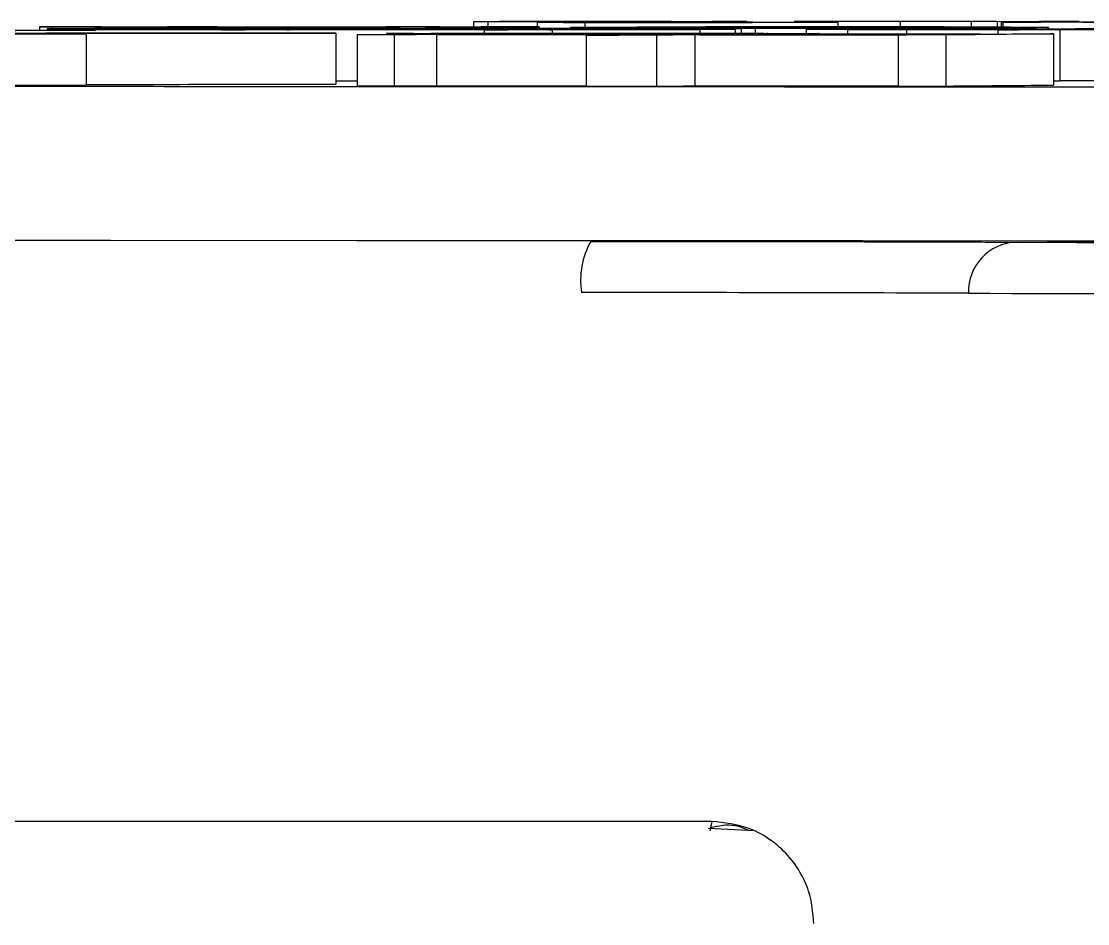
# Model space of a CAD drawing. Header units: millimetres. Extents: x 2063 to 4500, y 825 to 2548.
# Drawn here: x 3189.3 to 3210.17, y 1617.96 to 1635.62 of the extents above; entities that cross this region are included whole.
import ezdxf

# ---------------------------------------------------------------- set-up
doc = ezdxf.new("R2010")
doc.units = ezdxf.units.MM

msp = doc.modelspace()

# ---------------------------------------------------------------- linework, layer by layer
at = {"color": 7, "linetype": 'Continuous', "lineweight": 25}
for p, q in [((3189.648, 1635.512), (3189.648, 1635.513)), ((3189.648, 1635.513), (3193.127, 1635.513)), ((3189.891, 1635.512), (3189.648, 1635.512)), ((3189.648, 1635.512), (3189.648, 1635.446)), ((3189.802, 1635.471), (3189.802, 1635.471)), ((3189.802, 1635.471), (3189.802, 1635.445)), ((3189.891, 1635.512), (3189.891, 1635.445)), ((3191.304, 1635.463), (3189.975, 1635.466)), ((3189.975, 1635.466), (3194.714, 1635.466)), ((3189.975, 1635.466), (3189.975, 1635.445)), ((3191.593, 1635.453), (3190.495, 1635.455)), ((3190.495, 1635.455), (3193.674, 1635.455)), ((3190.495, 1635.455), (3190.495, 1635.443)), ((3191.94, 1635.475), (3190.726, 1635.478)), ((3190.726, 1635.478), (3200.724, 1635.478)), ((3193.933, 1635.483), (3190.862, 1635.51)), ((3190.862, 1635.51), (3190.862, 1635.478)), ((3192.287, 1635.465), (3191.304, 1635.463)), ((3191.304, 1635.463), (3191.304, 1635.455)), ((3192.344, 1635.454), (3191.593, 1635.453)), ((3192.807, 1635.477), (3191.94, 1635.475)), ((3192.237, 1635.51), (3193.043, 1635.502)), ((3193.674, 1635.465), (3192.287, 1635.465)), ((3192.287, 1635.465), (3192.287, 1635.455)), ((3193.674, 1635.454), (3192.344, 1635.454)), ((3193.127, 1635.512), (3192.804, 1635.512)), ((3192.804, 1635.512), (3192.804, 1635.504)), ((3196.448, 1635.477), (3192.807, 1635.477)), ((3192.807, 1635.477), (3192.807, 1635.466)), ((3193.043, 1635.502), (3196.678, 1635.502)), ((3193.124, 1635.501), (3194.74, 1635.486)), ((3196.517, 1635.501), (3193.124, 1635.501)), ((3193.127, 1635.513), (3193.127, 1635.512)), ((3193.127, 1635.512), (3193.127, 1635.502)), ((3194.194, 1635.471), (3193.153, 1635.473)), ((3193.153, 1635.473), (3196.448, 1635.473)), ((3193.211, 1635.452), (3193.674, 1635.453)), ((3194.54, 1635.45), (3193.211, 1635.452)), ((3193.674, 1635.455), (3193.674, 1635.465)), ((3193.674, 1635.453), (3193.674, 1635.454)), ((3195.144, 1635.483), (3193.933, 1635.483)), ((3193.933, 1635.483), (3193.933, 1635.478)), ((3194.887, 1635.472), (3194.194, 1635.471)), ((3198.817, 1635.465), (3194.483, 1635.465)), ((3194.483, 1635.465), (3194.483, 1635.463)), ((3194.483, 1635.463), (3198.817, 1635.463)), ((3198.817, 1635.462), (3194.483, 1635.462)), ((3194.483, 1635.462), (3194.483, 1635.459)), ((3194.483, 1635.459), (3198.817, 1635.459)), ((3198.817, 1635.458), (3194.483, 1635.458)), ((3194.483, 1635.458), (3194.483, 1635.455)), ((3194.483, 1635.455), (3198.817, 1635.455)), ((3198.817, 1635.454), (3194.483, 1635.454)), ((3194.74, 1635.486), (3194.82, 1635.486)), ((3194.82, 1635.486), (3196.517, 1635.501)), ((3196.448, 1635.472), (3194.887, 1635.472)), ((3194.887, 1635.472), (3194.887, 1635.463)), ((3195.061, 1635.466), (3198.181, 1635.466)), ((3198.296, 1635.51), (3195.144, 1635.483)), ((3195.144, 1635.483), (3195.144, 1635.478)), ((3195.927, 1635.468), (3196.448, 1635.469)), ((3197.257, 1635.467), (3195.927, 1635.468)), ((3195.927, 1635.468), (3195.927, 1635.466)), ((3196.436, 1635.512), (3196.436, 1635.513)), ((3196.436, 1635.513), (3199.429, 1635.513)), ((3196.678, 1635.512), (3196.436, 1635.512)), ((3196.436, 1635.512), (3196.436, 1635.502)), ((3196.448, 1635.473), (3196.448, 1635.477)), ((3196.448, 1635.469), (3196.448, 1635.472)), ((3196.678, 1635.512), (3196.678, 1635.502)), ((3196.678, 1635.502), (3197.406, 1635.509)), ((3202.631, 1635.477), (3197.199, 1635.477)), ((3197.199, 1635.477), (3197.199, 1635.473)), ((3197.199, 1635.473), (3199.164, 1635.473)), ((3200.262, 1635.472), (3197.199, 1635.472)), ((3197.257, 1635.467), (3197.257, 1635.466)), ((3198.148, 1635.609), (3198.271, 1635.613)), ((3198.423, 1635.609), (3198.148, 1635.609)), ((3198.148, 1635.609), (3198.148, 1635.513)), ((3198.271, 1635.613), (3203.428, 1635.616)), ((3198.296, 1635.51), (3198.296, 1635.478)), ((3198.355, 1635.452), (3198.817, 1635.453)), ((3199.684, 1635.451), (3198.355, 1635.452)), ((3198.355, 1635.452), (3198.355, 1635.373)), ((3198.423, 1635.609), (3198.423, 1635.513)), ((3198.817, 1635.463), (3198.817, 1635.465)), ((3198.817, 1635.459), (3198.817, 1635.462)), ((3198.817, 1635.455), (3198.817, 1635.458)), ((3198.817, 1635.453), (3198.817, 1635.454)), ((3199.164, 1635.473), (3199.799, 1635.473)), ((3199.429, 1635.512), (3199.186, 1635.512)), ((3199.186, 1635.512), (3199.186, 1635.478)), ((3199.222, 1635.466), (3201.36, 1635.466)), ((3199.39, 1635.598), (3199.62, 1635.599)), ((3200.323, 1635.595), (3199.39, 1635.598)), ((3199.39, 1635.598), (3199.39, 1635.513)), ((3199.429, 1635.513), (3199.429, 1635.512)), ((3199.429, 1635.512), (3199.429, 1635.478)), ((3203.267, 1635.465), (3199.626, 1635.465)), ((3199.626, 1635.465), (3199.626, 1635.455)), ((3199.626, 1635.455), (3201.475, 1635.455)), ((3202.573, 1635.454), (3199.626, 1635.454)), ((3199.684, 1635.451), (3199.684, 1635.382)), ((3199.799, 1635.473), (3200.262, 1635.472)), ((3200.475, 1635.601), (3199.82, 1635.607)), ((3199.82, 1635.607), (3200.122, 1635.607)), ((3200.052, 1635.5), (3200.052, 1635.501)), ((3200.052, 1635.501), (3200.457, 1635.501)), ((3204.146, 1635.5), (3200.052, 1635.5)), ((3200.052, 1635.5), (3200.052, 1635.478)), ((3200.122, 1635.607), (3200.167, 1635.607)), ((3201.473, 1635.614), (3200.159, 1635.614)), ((3200.159, 1635.614), (3200.159, 1635.607)), ((3205.279, 1635.597), (3200.323, 1635.595)), ((3200.323, 1635.595), (3200.323, 1635.501)), ((3200.777, 1635.601), (3200.475, 1635.601)), ((3200.712, 1635.602), (3200.777, 1635.601)), ((3201.347, 1635.503), (3201.347, 1635.512)), ((3201.985, 1635.483), (3201.347, 1635.491)), ((3201.347, 1635.491), (3201.832, 1635.491)), ((3201.347, 1635.466), (3201.347, 1635.491)), ((3201.384, 1635.605), (3202.85, 1635.606)), ((3202.916, 1635.605), (3201.45, 1635.604)), ((3201.473, 1635.614), (3201.473, 1635.605)), ((3201.475, 1635.455), (3202.111, 1635.455)), ((3201.823, 1635.596), (3203.239, 1635.597)), ((3202.85, 1635.606), (3202.016, 1635.614)), ((3202.016, 1635.614), (3202.016, 1635.605)), ((3202.111, 1635.478), (3202.631, 1635.477)), ((3202.111, 1635.455), (3202.573, 1635.454)), ((3202.573, 1635.454), (3202.573, 1635.38)), ((3202.689, 1635.509), (3202.689, 1635.503)), ((3202.747, 1635.466), (3203.267, 1635.465)), ((3202.825, 1635.614), (3204.414, 1635.599)), ((3202.863, 1635.484), (3202.863, 1635.466)), ((3203.605, 1635.598), (3202.916, 1635.605)), ((3202.916, 1635.605), (3202.916, 1635.597)), ((3203.495, 1635.615), (3203.193, 1635.615)), ((3203.193, 1635.615), (3203.193, 1635.61)), ((3203.267, 1635.465), (3203.267, 1635.38)), ((3203.325, 1635.474), (3203.382, 1635.474)), ((3203.382, 1635.474), (3203.382, 1635.38)), ((3203.428, 1635.616), (3203.495, 1635.615)), ((3203.495, 1635.615), (3203.495, 1635.607)), ((3203.66, 1635.501), (3204.146, 1635.501)), ((3203.66, 1635.483), (3203.66, 1635.38)), ((3204.146, 1635.501), (3204.146, 1635.5)), ((3204.422, 1635.612), (3204.654, 1635.616)), ((3204.692, 1635.612), (3204.422, 1635.612)), ((3204.654, 1635.616), (3209.961, 1635.618)), ((3205.579, 1635.461), (3204.654, 1635.463)), ((3204.654, 1635.463), (3208.873, 1635.463)), ((3204.654, 1635.463), (3204.654, 1635.369)), ((3204.724, 1635.512), (3204.724, 1635.463)), ((3204.775, 1635.483), (3204.775, 1635.463)), ((3204.96, 1635.598), (3205.212, 1635.598)), ((3205.174, 1635.466), (3205.579, 1635.467)), ((3205.983, 1635.465), (3205.174, 1635.466)), ((3205.174, 1635.466), (3205.174, 1635.463)), ((3205.212, 1635.598), (3205.279, 1635.597)), ((3205.279, 1635.597), (3205.279, 1635.467)), ((3205.463, 1635.454), (3205.925, 1635.455)), ((3206.619, 1635.453), (3205.463, 1635.454)), ((3205.463, 1635.454), (3205.463, 1635.369)), ((3205.576, 1635.476), (3205.576, 1635.467)), ((3205.579, 1635.467), (3205.579, 1635.476)), ((3206.272, 1635.462), (3205.579, 1635.461)), ((3205.579, 1635.461), (3205.579, 1635.455)), ((3205.867, 1635.46), (3206.619, 1635.46)), ((3205.867, 1635.46), (3205.867, 1635.455)), ((3205.925, 1635.455), (3205.923, 1635.456)), ((3206.388, 1635.466), (3205.983, 1635.465)), ((3205.983, 1635.465), (3205.983, 1635.463)), ((3213.265, 1635.462), (3206.272, 1635.462)), ((3206.272, 1635.462), (3206.272, 1635.46)), ((3206.33, 1635.476), (3206.33, 1635.467)), ((3206.33, 1635.467), (3207.832, 1635.467)), ((3209.971, 1635.466), (3206.388, 1635.466)), ((3206.388, 1635.466), (3206.388, 1635.463)), ((3207.884, 1635.616), (3206.493, 1635.616)), ((3206.493, 1635.616), (3206.493, 1635.479)), ((3206.619, 1635.46), (3206.619, 1635.459)), ((3208.815, 1635.459), (3206.619, 1635.459)), ((3206.619, 1635.459), (3206.619, 1635.453)), ((3206.619, 1635.459), (3211.473, 1635.459)), ((3206.619, 1635.453), (3206.619, 1635.368)), ((3207.832, 1635.477), (3207.832, 1635.477)), ((3207.832, 1635.477), (3207.832, 1635.475)), ((3207.832, 1635.475), (3208.526, 1635.476)), ((3207.832, 1635.467), (3207.832, 1635.475)), ((3207.884, 1635.616), (3207.884, 1635.475)), ((3209.248, 1635.6), (3208.397, 1635.616)), ((3208.397, 1635.616), (3208.397, 1635.476)), ((3208.41, 1635.452), (3208.815, 1635.453)), ((3209.624, 1635.451), (3208.41, 1635.452)), ((3208.41, 1635.452), (3208.41, 1635.369)), ((3208.508, 1635.598), (3208.472, 1635.599)), ((3208.472, 1635.599), (3208.832, 1635.599)), ((3208.472, 1635.599), (3208.472, 1635.476)), ((3210.93, 1635.599), (3208.508, 1635.598)), ((3208.508, 1635.598), (3208.508, 1635.476)), ((3208.526, 1635.476), (3208.526, 1635.467)), ((3208.526, 1635.467), (3209.913, 1635.467)), ((3208.815, 1635.453), (3208.815, 1635.459)), ((3209.221, 1635.616), (3210.073, 1635.6)), ((3209.402, 1635.498), (3209.402, 1635.467)), ((3211.589, 1635.459), (3209.566, 1635.459)), ((3209.624, 1635.451), (3209.624, 1634.451)), ((3209.997, 1635.617), (3209.637, 1635.617)), ((3209.637, 1635.617), (3209.637, 1635.608)), ((3209.913, 1635.476), (3210.606, 1635.477)), ((3209.913, 1635.467), (3209.913, 1635.476)), ((3209.961, 1635.618), (3209.997, 1635.617)), ((3210.26, 1635.466), (3209.971, 1635.463)), ((3209.971, 1635.463), (3211.358, 1635.463)), ((3209.997, 1635.617), (3209.997, 1635.601)), ((3190.563, 1635.369), (3186.495, 1635.376)), ((3190.419, 1635.371), (3190.563, 1635.369)), ((3190.563, 1635.369), (3190.563, 1634.369)), ((3195.405, 1635.386), (3195.454, 1635.385)), ((3195.454, 1635.385), (3195.454, 1634.385)), ((3195.866, 1635.358), (3196.582, 1635.359)), ((3196.595, 1635.355), (3195.866, 1635.358)), ((3195.866, 1635.358), (3195.866, 1634.358)), ((3196.441, 1635.381), (3196.441, 1635.359)), ((3197.422, 1635.357), (3196.595, 1635.355)), ((3196.595, 1635.355), (3196.595, 1634.355)), ((3197.009, 1635.374), (3196.672, 1635.374)), ((3201.537, 1635.355), (3197.422, 1635.357)), ((3197.422, 1635.357), (3197.422, 1634.357)), ((3198.113, 1635.364), (3197.448, 1635.357)), ((3197.448, 1635.357), (3201.63, 1635.355)), ((3198.057, 1635.373), (3199.177, 1635.374)), ((3202.295, 1635.362), (3198.113, 1635.364)), ((3198.113, 1635.357), (3198.113, 1635.364)), ((3198.899, 1635.371), (3198.206, 1635.365)), ((3198.206, 1635.365), (3202.387, 1635.362)), ((3198.491, 1635.382), (3203.751, 1635.38)), ((3203.23, 1635.378), (3198.576, 1635.381)), ((3198.576, 1635.381), (3198.576, 1635.373)), ((3203.081, 1635.369), (3198.899, 1635.371)), ((3198.899, 1635.364), (3198.899, 1635.371)), ((3199.177, 1635.374), (3198.992, 1635.372)), ((3198.992, 1635.372), (3203.173, 1635.37)), ((3199.177, 1635.374), (3199.177, 1635.372)), ((3200.348, 1635.349), (3200.998, 1635.35)), ((3201.727, 1635.346), (3200.348, 1635.349)), ((3200.348, 1635.349), (3200.348, 1634.349)), ((3200.998, 1635.35), (3201.537, 1635.355)), ((3201.63, 1635.355), (3202.295, 1635.362)), ((3201.727, 1635.346), (3201.727, 1634.346)), ((3202.387, 1635.362), (3203.081, 1635.369)), ((3206.458, 1635.352), (3202.48, 1635.354)), ((3202.48, 1635.354), (3202.48, 1634.354)), ((3203.237, 1635.361), (3202.572, 1635.355)), ((3202.572, 1635.355), (3206.618, 1635.353)), ((3203.173, 1635.37), (3203.869, 1635.376)), ((3203.23, 1635.378), (3203.23, 1635.37)), ((3207.283, 1635.359), (3203.237, 1635.361)), ((3203.237, 1635.355), (3203.237, 1635.361)), ((3204.023, 1635.369), (3203.33, 1635.362)), ((3203.33, 1635.362), (3207.375, 1635.36)), ((3208.069, 1635.367), (3204.023, 1635.369)), ((3204.023, 1635.362), (3204.023, 1635.369)), ((3204.858, 1635.376), (3204.116, 1635.369)), ((3204.116, 1635.369), (3208.161, 1635.367)), ((3204.858, 1635.376), (3204.858, 1635.369)), ((3204.914, 1635.369), (3204.914, 1635.377)), ((3207.398, 1635.35), (3206.458, 1635.352)), ((3206.458, 1635.352), (3206.458, 1634.352)), ((3206.618, 1635.353), (3207.283, 1635.359)), ((3207.375, 1635.36), (3208.069, 1635.367)), ((3207.398, 1634.35), (3207.398, 1635.35)), ((3208.161, 1635.367), (3208.38, 1635.369)), ((3208.38, 1635.369), (3209.499, 1635.37)), ((3209.499, 1635.37), (3209.499, 1634.37)), ((3195.454, 1634.454), (3195.866, 1634.454)), ((3209.499, 1634.451), (3209.624, 1634.451)), ((3209.624, 1634.459), (3211.184, 1634.459)), ((3186.495, 1634.376), (3190.563, 1634.369)), ((3195.866, 1634.358), (3196.595, 1634.355)), ((3196.595, 1634.355), (3197.422, 1634.357)), ((3197.422, 1634.357), (3200.348, 1634.355)), ((3200.348, 1634.349), (3201.727, 1634.346)), ((3202.48, 1634.354), (3206.458, 1634.352)), ((3206.458, 1634.352), (3207.398, 1634.35)), ((3202.809, 1619.959), (3169.808, 1619.959)), ((3203.64, 1619.778), (3202.736, 1619.824)), ((3202.807, 1619.959), (3202.768, 1619.776))]:
    msp.add_line(p, q, dxfattribs=at)
at = {"color": 7, "linetype": 'Continuous', "lineweight": 25, "flags": 128}
for points in [[(3190.75, 1635.44), (3190.565, 1635.437), (3190.026, 1635.435), (3189.187, 1635.433), (3188.13, 1635.432), (3186.958, 1635.432), (3185.786, 1635.432), (3184.729, 1635.433), (3183.89, 1635.435), (3183.352, 1635.437), (3183.166, 1635.44), (3183.352, 1635.442), (3183.89, 1635.445), (3184.729, 1635.447), (3185.786, 1635.448), (3186.958, 1635.448), (3188.13, 1635.448), (3189.187, 1635.447), (3190.026, 1635.445), (3190.565, 1635.442), (3190.75, 1635.44)], [(3189.93, 1635.44), (3189.75, 1635.438), (3189.234, 1635.436), (3188.444, 1635.434), (3187.474, 1635.434), (3186.442, 1635.434), (3185.473, 1635.434), (3184.682, 1635.436), (3184.166, 1635.438), (3183.987, 1635.44), (3184.166, 1635.442), (3184.682, 1635.444), (3185.473, 1635.445), (3186.442, 1635.446), (3187.474, 1635.446), (3188.444, 1635.445), (3189.234, 1635.444), (3189.75, 1635.442), (3189.93, 1635.44)], [(3148.396, 1631.42), (3150.47, 1631.41), (3152.864, 1631.4), (3155.565, 1631.391), (3158.56, 1631.382), (3161.834, 1631.374), (3165.371, 1631.367), (3169.153, 1631.359), (3173.161, 1631.353), (3177.376, 1631.347), (3181.776, 1631.342), (3186.339, 1631.337), (3191.043, 1631.333), (3195.865, 1631.33), (3200.779, 1631.327), (3205.762, 1631.326), (3210.789, 1631.325), (3215.835, 1631.325), (3220.875, 1631.325), (3225.883, 1631.327), (3230.835, 1631.329), (3235.706, 1631.331)], [(3209.373, 1631.301), (3209.55, 1631.304), (3210.07, 1631.307), (3210.896, 1631.309)], [(3210.896, 1631.293), (3210.07, 1631.296), (3209.55, 1631.298), (3209.373, 1631.301)]]:
    msp.add_lwpolyline(points, dxfattribs=at)
at = {"color": 7, "linetype": 'Continuous', "lineweight": 25}
for centre, radius, start, end in [((3201.803, 1630.551), 1.561, 150.8519, 188.9032), ((3208.803, 1630.326), 0.971, 92.0036, 181.8174), ((3200.7, -244.776), 1875.085, 89.782038, 90.013422), ((3214.573, 3622.599), 1992.314, 269.806162, 270.193839)]:
    msp.add_arc(centre, radius, start, end, dxfattribs=at)
for points, knots in [([(3189.802, 1635.471), (3189.927, 1635.472), (3190.178, 1635.472), (3190.494, 1635.472), (3190.719, 1635.472), (3190.812, 1635.473), (3190.837, 1635.473), (3190.842, 1635.473)], [0, 0, 0, 0, 0.282135, 0.566109, 0.757606, 0.950164, 1, 1, 1, 1]), ([(3194.714, 1635.466), (3194.225, 1635.467), (3193.112, 1635.469), (3191.274, 1635.471), (3190.111, 1635.471), (3189.802, 1635.471)], [0, 0, 0, 0, 0.364385, 0.830851, 1, 1, 1, 1]), ([(3190.862, 1635.51), (3190.82, 1635.51), (3190.736, 1635.511), (3190.55, 1635.511), (3190.29, 1635.512), (3190.063, 1635.512), (3189.929, 1635.512), (3189.891, 1635.512)], [0, 0, 0, 0, 0.25387, 0.509596, 0.715202, 0.920342, 1, 1, 1, 1]), ([(3190.842, 1635.473), (3191.453, 1635.472), (3192.678, 1635.471), (3194.185, 1635.469), (3194.803, 1635.467), (3195.061, 1635.466)], [0, 0, 0, 0, 0.367157, 0.736287, 1, 1, 1, 1]), ([(3192.804, 1635.512), (3192.717, 1635.512), (3192.576, 1635.512), (3192.408, 1635.512), (3192.3, 1635.512), (3192.227, 1635.512), (3192.176, 1635.511), (3192.164, 1635.511), (3192.156, 1635.511)], [0, 0, 0, 0, 0.25713, 0.418126, 0.515419, 0.613557, 0.771961, 1, 1, 1, 1]), ([(3192.156, 1635.511), (3192.158, 1635.511), (3192.16, 1635.51), (3192.176, 1635.51), (3192.213, 1635.51), (3192.237, 1635.51)], [0, 0, 0, 0, 0.25103, 0.502225, 1, 1, 1, 1]), ([(3194.483, 1635.454), (3194.484, 1635.454), (3194.486, 1635.453), (3194.499, 1635.452), (3194.524, 1635.451), (3194.54, 1635.45)], [0, 0, 0, 0, 0.2708249, 0.5416574, 1, 1, 1, 1]), ([(3197.487, 1635.51), (3197.479, 1635.51), (3197.464, 1635.511), (3197.386, 1635.511), (3197.289, 1635.512), (3197.135, 1635.512), (3196.925, 1635.512), (3196.764, 1635.512), (3196.678, 1635.512)], [0, 0, 0, 0, 0.284135, 0.450473, 0.560568, 0.671794, 0.825494, 1, 1, 1, 1]), ([(3197.199, 1635.472), (3197.201, 1635.471), (3197.204, 1635.47), (3197.221, 1635.468), (3197.245, 1635.467), (3197.257, 1635.467)], [0, 0, 0, 0, 0.39313, 0.696516, 1, 1, 1, 1]), ([(3197.406, 1635.509), (3197.417, 1635.509), (3197.438, 1635.509), (3197.471, 1635.509), (3197.481, 1635.51), (3197.487, 1635.51)], [0, 0, 0, 0, 0.25022, 0.500508, 1, 1, 1, 1]), ([(3198.181, 1635.466), (3198.583, 1635.467), (3199.591, 1635.47), (3201.477, 1635.473), (3202.878, 1635.474), (3203.325, 1635.474)], [0, 0, 0, 0, 0.3105248, 0.7800713, 1, 1, 1, 1]), ([(3199.186, 1635.512), (3199.063, 1635.512), (3198.853, 1635.512), (3198.597, 1635.512), (3198.412, 1635.511), (3198.337, 1635.511), (3198.305, 1635.51), (3198.296, 1635.51)], [0, 0, 0, 0, 0.268165, 0.456817, 0.645375, 0.906381, 1, 1, 1, 1]), ([(3200.159, 1635.614), (3199.868, 1635.613), (3199.368, 1635.613), (3198.852, 1635.612), (3198.541, 1635.611), (3198.466, 1635.609), (3198.423, 1635.609)], [0, 0, 0, 0, 0.295552, 0.509146, 0.721996, 1, 1, 1, 1]), ([(3203.382, 1635.474), (3202.786, 1635.473), (3201.755, 1635.472), (3200.292, 1635.469), (3199.617, 1635.467), (3199.222, 1635.466)], [0, 0, 0, 0, 0.36202, 0.6263638, 1, 1, 1, 1]), ([(3199.62, 1635.599), (3199.809, 1635.598), (3200.189, 1635.597), (3200.829, 1635.597), (3201.416, 1635.596), (3201.713, 1635.596), (3201.823, 1635.596)], [0, 0, 0, 0, 0.324948, 0.652823, 0.870839, 1, 1, 1, 1]), ([(3199.626, 1635.454), (3199.628, 1635.454), (3199.63, 1635.453), (3199.645, 1635.452), (3199.669, 1635.451), (3199.684, 1635.451)], [0, 0, 0, 0, 0.279578, 0.559168, 1, 1, 1, 1]), ([(3200.167, 1635.607), (3200.22, 1635.606), (3200.3, 1635.606), (3200.542, 1635.605), (3200.782, 1635.605), (3201.077, 1635.605), (3201.272, 1635.605), (3201.384, 1635.605)], [0, 0, 0, 0, 0.333895, 0.499037, 0.66578, 0.808284, 1, 1, 1, 1]), ([(3200.457, 1635.501), (3200.59, 1635.501), (3200.814, 1635.501), (3201.081, 1635.501), (3201.252, 1635.502), (3201.337, 1635.502), (3201.344, 1635.503), (3201.347, 1635.503)], [0, 0, 0, 0, 0.277602, 0.465557, 0.653489, 0.849158, 1, 1, 1, 1]), ([(3201.45, 1635.604), (3201.318, 1635.604), (3201.106, 1635.604), (3200.856, 1635.604), (3200.721, 1635.603), (3200.653, 1635.602), (3200.675, 1635.602), (3200.707, 1635.602), (3200.712, 1635.602)], [0, 0, 0, 0, 0.2467259, 0.3998867, 0.5540311, 0.6957626, 0.9510683, 1, 1, 1, 1]), ([(3200.724, 1635.478), (3200.891, 1635.478), (3201.207, 1635.478), (3201.672, 1635.478), (3201.964, 1635.478), (3202.111, 1635.478)], [0, 0, 0, 0, 0.35686, 0.67714, 1, 1, 1, 1]), ([(3201.347, 1635.512), (3201.391, 1635.511), (3201.479, 1635.511), (3201.641, 1635.511), (3201.791, 1635.511), (3201.89, 1635.511), (3201.91, 1635.511)], [0, 0, 0, 0, 0.252541, 0.505388, 0.89895, 1, 1, 1, 1]), ([(3201.36, 1635.466), (3201.527, 1635.466), (3201.843, 1635.466), (3202.308, 1635.466), (3202.6, 1635.466), (3202.747, 1635.466)], [0, 0, 0, 0, 0.35686, 0.67714, 1, 1, 1, 1]), ([(3202.016, 1635.614), (3201.997, 1635.614), (3201.966, 1635.614), (3201.866, 1635.614), (3201.747, 1635.614), (3201.611, 1635.614), (3201.515, 1635.614), (3201.473, 1635.614)], [0, 0, 0, 0, 0.271137, 0.427796, 0.584166, 0.818016, 1, 1, 1, 1]), ([(3201.832, 1635.491), (3202.04, 1635.49), (3202.343, 1635.488), (3203.117, 1635.485), (3203.909, 1635.484), (3204.525, 1635.484), (3204.826, 1635.484)], [0, 0, 0, 0, 0.421189, 0.615596, 0.812628, 1, 1, 1, 1]), ([(3201.91, 1635.511), (3201.981, 1635.511), (3202.145, 1635.511), (3202.378, 1635.511), (3202.501, 1635.512), (3202.555, 1635.512)], [0, 0, 0, 0, 0.301306, 0.696717, 1, 1, 1, 1]), ([(3202.863, 1635.484), (3202.733, 1635.484), (3202.478, 1635.484), (3202.173, 1635.483), (3202.045, 1635.483), (3201.985, 1635.483)], [0, 0, 0, 0, 0.3565311, 0.6963223, 1, 1, 1, 1]), ([(3202.555, 1635.512), (3202.834, 1635.512), (3203.407, 1635.513), (3204.202, 1635.513), (3204.643, 1635.513), (3204.73, 1635.513)], [0, 0, 0, 0, 0.432658, 0.887677, 1, 1, 1, 1]), ([(3204.724, 1635.512), (3204.385, 1635.512), (3203.872, 1635.512), (3203.254, 1635.511), (3202.895, 1635.51), (3202.741, 1635.51), (3202.703, 1635.509), (3202.689, 1635.509)], [0, 0, 0, 0, 0.362877, 0.547963, 0.734409, 0.906428, 1, 1, 1, 1]), ([(3202.689, 1635.503), (3202.696, 1635.503), (3202.707, 1635.502), (3202.843, 1635.502), (3203.042, 1635.501), (3203.328, 1635.501), (3203.544, 1635.501), (3203.66, 1635.501)], [0, 0, 0, 0, 0.2578562, 0.4223337, 0.5883002, 0.7795784, 1, 1, 1, 1]), ([(3203.193, 1635.615), (3203.103, 1635.615), (3202.978, 1635.615), (3202.856, 1635.615), (3202.808, 1635.614), (3202.804, 1635.614), (3202.82, 1635.614), (3202.825, 1635.614)], [0, 0, 0, 0, 0.37884, 0.527566, 0.676229, 0.889817, 1, 1, 1, 1]), ([(3203.66, 1635.483), (3203.595, 1635.484), (3203.465, 1635.484), (3203.205, 1635.484), (3203, 1635.484), (3202.863, 1635.484)], [0, 0, 0, 0, 0.251708, 0.503436, 1, 1, 1, 1]), ([(3203.239, 1635.597), (3203.317, 1635.597), (3203.435, 1635.597), (3203.556, 1635.597), (3203.613, 1635.598), (3203.624, 1635.598), (3203.611, 1635.598), (3203.605, 1635.598)], [0, 0, 0, 0, 0.339866, 0.516986, 0.694619, 0.862206, 1, 1, 1, 1]), ([(3204.775, 1635.483), (3204.637, 1635.483), (3204.376, 1635.483), (3204.004, 1635.483), (3203.775, 1635.483), (3203.66, 1635.483)], [0, 0, 0, 0, 0.356459, 0.6762528, 1, 1, 1, 1]), ([(3204.414, 1635.599), (3204.43, 1635.598), (3204.455, 1635.598), (3204.536, 1635.598), (3204.634, 1635.598), (3204.782, 1635.598), (3204.891, 1635.598), (3204.96, 1635.598)], [0, 0, 0, 0, 0.243865, 0.391737, 0.541046, 0.710969, 1, 1, 1, 1]), ([(3206.493, 1635.616), (3206.246, 1635.616), (3205.77, 1635.616), (3205.222, 1635.615), (3204.853, 1635.613), (3204.751, 1635.612), (3204.692, 1635.612)], [0, 0, 0, 0, 0.254501, 0.491089, 0.704746, 1, 1, 1, 1]), ([(3208.059, 1635.498), (3208.03, 1635.5), (3207.971, 1635.503), (3207.516, 1635.506), (3206.982, 1635.509), (3206.285, 1635.511), (3205.526, 1635.512), (3204.979, 1635.512), (3204.724, 1635.512)], [0, 0, 0, 0, 0.254742, 0.50973, 0.682774, 0.792634, 0.903219, 1, 1, 1, 1]), ([(3204.73, 1635.513), (3205.317, 1635.513), (3206.309, 1635.513), (3207.483, 1635.511), (3208.518, 1635.508), (3209.253, 1635.504), (3209.356, 1635.5), (3209.402, 1635.498)], [0, 0, 0, 0, 0.187422, 0.316972, 0.445984, 0.752119, 1, 1, 1, 1]), ([(3209.402, 1635.498), (3209.373, 1635.497), (3209.3, 1635.493), (3208.546, 1635.489), (3207.395, 1635.485), (3206.317, 1635.483), (3205.395, 1635.483), (3204.878, 1635.483), (3204.775, 1635.483)], [0, 0, 0, 0, 0.211208, 0.543916, 0.70607, 0.836311, 0.967456, 1, 1, 1, 1]), ([(3204.826, 1635.484), (3205.064, 1635.484), (3205.537, 1635.484), (3206.287, 1635.485), (3207.093, 1635.487), (3207.731, 1635.491), (3208.018, 1635.495), (3208.045, 1635.497), (3208.059, 1635.498)], [0, 0, 0, 0, 0.087728, 0.173959, 0.328461, 0.554861, 0.777023, 1, 1, 1, 1]), ([(3205.579, 1635.476), (3205.581, 1635.476), (3205.586, 1635.477), (3205.767, 1635.478), (3206.085, 1635.479), (3206.383, 1635.479), (3206.561, 1635.479)], [0, 0, 0, 0, 0.273904, 0.481798, 0.689877, 1, 1, 1, 1]), ([(3205.915, 1635.457), (3205.911, 1635.458), (3205.903, 1635.459), (3205.879, 1635.459), (3205.867, 1635.46)], [0, 0, 0, 0, 0.499804, 1, 1, 1, 1]), ([(3207.832, 1635.477), (3207.666, 1635.477), (3207.336, 1635.477), (3206.951, 1635.477), (3206.677, 1635.477), (3206.536, 1635.477), (3206.433, 1635.477), (3206.372, 1635.476), (3206.336, 1635.476), (3206.332, 1635.476), (3206.33, 1635.476)], [0, 0, 0, 0, 0.291265, 0.577908, 0.673859, 0.770575, 0.821169, 0.872133, 0.929983, 1, 1, 1, 1]), ([(3206.561, 1635.479), (3206.596, 1635.479), (3206.661, 1635.478), (3206.96, 1635.478), (3207.357, 1635.477), (3207.678, 1635.477), (3207.832, 1635.477)], [0, 0, 0, 0, 0.215567, 0.407136, 0.716043, 1, 1, 1, 1]), ([(3208.397, 1635.616), (3208.387, 1635.616), (3208.37, 1635.616), (3208.293, 1635.616), (3208.183, 1635.616), (3208.041, 1635.616), (3207.935, 1635.616), (3207.884, 1635.616)], [0, 0, 0, 0, 0.226887, 0.389122, 0.551824, 0.783972, 1, 1, 1, 1]), ([(3208.832, 1635.599), (3208.905, 1635.599), (3209.018, 1635.599), (3209.147, 1635.599), (3209.222, 1635.599), (3209.256, 1635.6), (3209.251, 1635.6), (3209.248, 1635.6)], [0, 0, 0, 0, 0.311431, 0.483158, 0.654996, 0.813001, 1, 1, 1, 1]), ([(3208.873, 1635.463), (3208.996, 1635.463), (3209.241, 1635.464), (3209.616, 1635.465), (3209.831, 1635.466), (3209.971, 1635.466)], [0, 0, 0, 0, 0.259762, 0.519402, 1, 1, 1, 1]), ([(3209.637, 1635.617), (3209.548, 1635.617), (3209.424, 1635.617), (3209.291, 1635.617), (3209.233, 1635.616), (3209.21, 1635.616), (3209.218, 1635.616), (3209.221, 1635.616)], [0, 0, 0, 0, 0.36734, 0.515297, 0.663697, 0.845087, 1, 1, 1, 1]), ([(3209.568, 1635.457), (3209.568, 1635.457), (3209.57, 1635.456), (3209.578, 1635.454), (3209.607, 1635.452), (3209.624, 1635.451)], [0, 0, 0, 0, 0.1670531, 0.5016287, 1, 1, 1, 1]), ([(3210.073, 1635.6), (3210.085, 1635.6), (3210.105, 1635.6), (3210.187, 1635.599), (3210.282, 1635.599), (3210.42, 1635.599), (3210.524, 1635.599), (3210.585, 1635.599)], [0, 0, 0, 0, 0.282665, 0.424863, 0.567605, 0.744514, 1, 1, 1, 1]), ([(3185.891, 1635.378), (3186.314, 1635.379), (3187.381, 1635.382), (3189.603, 1635.385), (3192.544, 1635.386), (3194.453, 1635.386), (3195.405, 1635.386)], [0, 0, 0, 0, 0.185716, 0.467958, 0.734859, 1, 1, 1, 1]), ([(3195.454, 1635.385), (3194.785, 1635.385), (3193.532, 1635.385), (3191.717, 1635.384), (3189.673, 1635.383), (3188.017, 1635.38), (3187.067, 1635.377), (3186.739, 1635.376)], [0, 0, 0, 0, 0.198997, 0.37265, 0.545625, 0.843257, 1, 1, 1, 1]), ([(3188.943, 1635.373), (3189.08, 1635.373), (3189.354, 1635.372), (3189.842, 1635.372), (3190.208, 1635.372), (3190.419, 1635.371)], [0, 0, 0, 0, 0.296385, 0.592978, 1, 1, 1, 1]), ([(3196.441, 1635.381), (3196.605, 1635.382), (3196.883, 1635.382), (3197.47, 1635.383), (3198.001, 1635.383), (3198.349, 1635.383), (3198.491, 1635.382)], [0, 0, 0, 0, 0.312528, 0.530177, 0.809183, 1, 1, 1, 1]), ([(3196.672, 1635.374), (3196.742, 1635.375), (3196.876, 1635.376), (3197.012, 1635.378), (3196.907, 1635.38), (3196.649, 1635.381), (3196.471, 1635.381), (3196.441, 1635.381)], [0, 0, 0, 0, 0.2884014, 0.5546776, 0.7569491, 0.9590558, 1, 1, 1, 1]), ([(3196.582, 1635.359), (3196.731, 1635.36), (3197.028, 1635.363), (3197.537, 1635.368), (3197.863, 1635.371), (3198.057, 1635.373)], [0, 0, 0, 0, 0.289148, 0.578294, 1, 1, 1, 1]), ([(3198.576, 1635.381), (3198.485, 1635.381), (3198.321, 1635.381), (3198.093, 1635.38), (3197.914, 1635.38), (3197.655, 1635.379), (3197.439, 1635.377), (3197.176, 1635.375), (3197.009, 1635.374)], [0, 0, 0, 0, 0.07162, 0.129699, 0.187858, 0.251244, 0.523134, 1, 1, 1, 1]), ([(3202.48, 1635.354), (3202.406, 1635.353), (3202.258, 1635.352), (3202.004, 1635.349), (3201.834, 1635.348), (3201.727, 1635.346)], [0, 0, 0, 0, 0.2727442, 0.5454921, 1, 1, 1, 1]), ([(3203.827, 1635.378), (3203.789, 1635.378), (3203.7, 1635.378), (3203.481, 1635.378), (3203.312, 1635.378), (3203.23, 1635.378)], [0, 0, 0, 0, 0.272877, 0.648333, 1, 1, 1, 1]), ([(3203.751, 1635.38), (3203.946, 1635.38), (3204.27, 1635.38), (3204.65, 1635.379), (3204.859, 1635.378), (3204.939, 1635.377), (3204.889, 1635.377), (3204.858, 1635.376)], [0, 0, 0, 0, 0.2631806, 0.4361155, 0.6100885, 0.7625762, 1, 1, 1, 1]), ([(3203.869, 1635.376), (3203.896, 1635.377), (3203.925, 1635.377), (3203.883, 1635.377), (3203.88, 1635.377)], [0, 0, 0, 0, 0.932699, 1, 1, 1, 1]), ([(3209.499, 1635.37), (3209.334, 1635.369), (3208.864, 1635.365), (3208.142, 1635.358), (3207.646, 1635.353), (3207.398, 1635.35)], [0, 0, 0, 0, 0.212581, 0.606192, 1, 1, 1, 1]), ([(3283.019, 1634.475), (3282.971, 1634.471), (3282.864, 1634.463), (3281.995, 1634.451), (3280.514, 1634.437), (3278.338, 1634.423), (3275.508, 1634.41), (3271.994, 1634.397), (3267.84, 1634.385), (3263.097, 1634.374), (3257.835, 1634.364), (3252.143, 1634.355), (3246.121, 1634.347), (3239.898, 1634.341), (3233.532, 1634.336), (3227.179, 1634.333), (3220.841, 1634.331), (3214.573, 1634.331), (3208.306, 1634.331), (3201.967, 1634.333), (3195.615, 1634.336), (3189.249, 1634.341), (3183.026, 1634.347), (3177.003, 1634.355), (3171.311, 1634.364), (3166.05, 1634.374), (3161.306, 1634.385), (3157.152, 1634.397), (3153.638, 1634.41), (3150.808, 1634.423), (3148.633, 1634.437), (3147.152, 1634.451), (3146.28, 1634.463), (3146.174, 1634.471), (3146.126, 1634.475)], [0, 0, 0, 0, 0.023828, 0.053273, 0.084485, 0.115699, 0.147957, 0.180726, 0.213842, 0.247136, 0.28043, 0.313546, 0.346314, 0.378573, 0.409785, 0.440999, 0.470442, 0.499888, 0.529332, 0.558778, 0.58999, 0.621203, 0.653462, 0.68623, 0.719347, 0.752641, 0.785934, 0.819051, 0.851819, 0.884078, 0.915289, 0.946503, 0.975948, 1, 1, 1, 1]), ([(3190.563, 1634.383), (3191.449, 1634.384), (3193.043, 1634.385), (3194.712, 1634.385), (3195.454, 1634.385)], [0, 0, 0, 0, 0.55606, 1, 1, 1, 1]), ([(3201.727, 1634.346), (3201.79, 1634.347), (3201.915, 1634.349), (3202.164, 1634.351), (3202.358, 1634.353), (3202.48, 1634.354)], [0, 0, 0, 0, 0.272745, 0.545491, 1, 1, 1, 1]), ([(3207.398, 1634.35), (3207.53, 1634.352), (3207.905, 1634.356), (3208.594, 1634.362), (3209.198, 1634.367), (3209.499, 1634.37)], [0, 0, 0, 0, 0.212583, 0.606196, 1, 1, 1, 1]), ([(3200.44, 1631.311), (3201.343, 1631.311), (3203.179, 1631.31), (3205.593, 1631.306), (3207.583, 1631.302), (3208.378, 1631.298), (3208.769, 1631.296)], [0, 0, 0, 0, 0.245796, 0.5, 0.754204, 1, 1, 1, 1]), ([(3208.769, 1631.296), (3209.033, 1631.295), (3209.574, 1631.293), (3210.993, 1631.29), (3212.709, 1631.288), (3214.573, 1631.288), (3216.437, 1631.288), (3218.154, 1631.29), (3219.572, 1631.293), (3220.113, 1631.295), (3220.377, 1631.296)], [0, 0, 0, 0, 0.122089, 0.25, 0.377911, 0.5, 0.622089, 0.75, 0.877911, 1, 1, 1, 1]), ([(3203.535, 1619.784), (3203.448, 1619.82), (3203.197, 1619.924), (3202.943, 1619.868), (3202.779, 1619.831)], [0, 0, 0, 0, 0.3495315, 1, 1, 1, 1]), ([(3204.808, 1617.959), (3204.788, 1618.175), (3204.756, 1618.528), (3204.538, 1618.992), (3204.269, 1619.351), (3203.924, 1619.636), (3203.443, 1619.892), (3203.057, 1619.932), (3202.807, 1619.959)], [0, 0, 0, 0, 0.206034, 0.336747, 0.484791, 0.632687, 0.761993, 1, 1, 1, 1])]:
    msp.add_open_spline(points, degree=3, knots=knots, dxfattribs=at)

doc.saveas('drawing.dxf')
